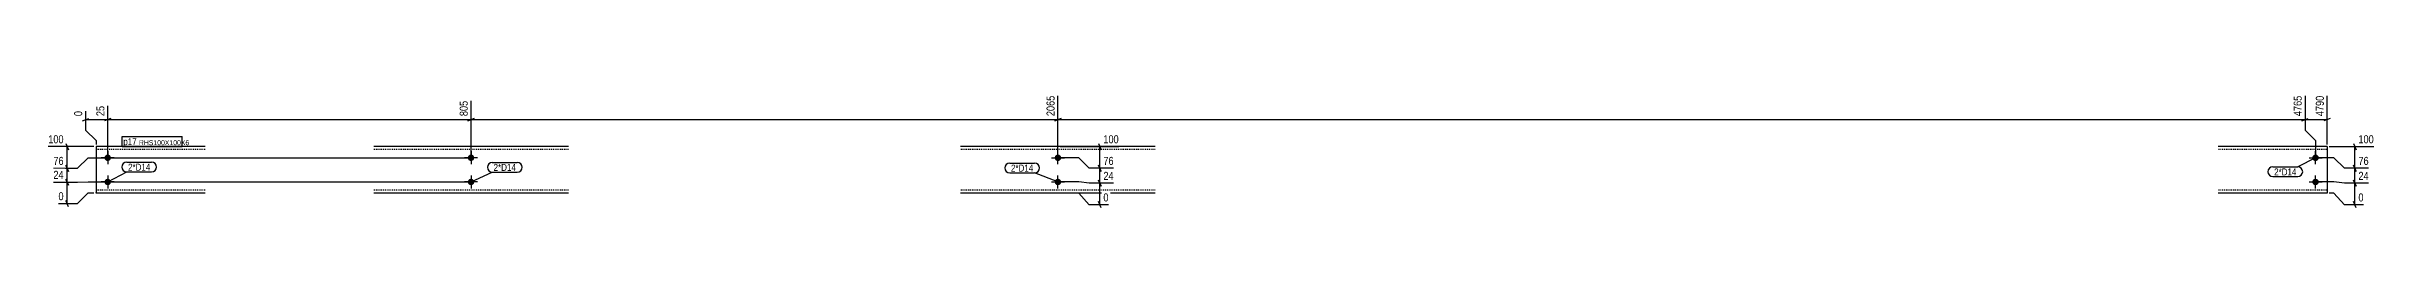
# Model space of a CAD drawing. Header units: millimetres. Extents: x 10 to 16181, y 14 to 259.
# Drawn here: x 10 to 5010, y 14 to 259 of the extents above; entities that cross this region are included whole.
import ezdxf

# ---------------------------------------------------------------- set-up
doc = ezdxf.new("R2010")
doc.units = ezdxf.units.MM
doc.linetypes.add('DXK_LINE_DOT2', pattern=[3.9198, 1.9599, -1.9599])
for name, color, linetype in [('MÅLSÆTNING', 7, 'Continuous'), ('STÅL', 7, 'Continuous'), ('TEKST', 7, 'Continuous')]:
    doc.layers.add(name, color=color, linetype=linetype)
doc.styles.add('Arial Narrow', font='ARIALN.TTF', dxfattribs={"height": 0.2})

msp = doc.modelspace()

# ---------------------------------------------------------------- hatches: boundary and pattern name
at = {"layer": 'STÅL', "linetype": 'Continuous'}
for points in [[(141.2, 114.4, -1), (141.2, 128.4, -1)], [(921.2, 114.4, -1), (921.2, 128.4, -1)], [(2181.2, 128.4, -1), (2181.2, 114.4, -1)], [(4881.2, 128.4, -1), (4881.2, 114.4, -1)], [(141.2, 62.4, -1), (141.2, 76.4, -1)], [(921.2, 62.4, -1), (921.2, 76.4, -1)], [(2181.2, 76.4, -1), (2181.2, 62.4, -1)], [(4881.2, 76.4, -1), (4881.2, 62.4, -1)]]:
    msp.add_hatch(color=3, dxfattribs=at).paths.add_polyline_path(points)

# ---------------------------------------------------------------- linework, layer by layer
at = {"layer": 'MÅLSÆTNING', "color": 7, "linetype": 'Continuous'}
for p, q in [((2181.2, 125.9), (2181.2, 255)), ((2181.2, 125.9), (2181.2, 255)), ((4858.7, 255), (4858.7, 181)), ((4906.2, 150), (4906.2, 255)), ((86.9, 200.8), (100.4, 206.2)), ((93.6, 222.1), (93.6, 181)), ((93.6, 203.5), (141.2, 203.5)), ((147.9, 206.2), (134.4, 200.8)), ((147.9, 206.2), (134.4, 200.8)), ((141.2, 125.9), (141.2, 233)), ((141.2, 125.9), (141.2, 233)), ((141.2, 203.5), (921.2, 203.5)), ((927.9, 206.2), (914.4, 200.8)), ((914.4, 200.8), (927.9, 206.2)), ((921.2, 125.9), (921.2, 244)), ((921.2, 125.9), (921.2, 244)), ((921.2, 203.5), (2181.2, 203.5)), ((2187.9, 206.2), (2174.4, 200.8)), ((2174.4, 200.8), (2187.9, 206.2)), ((4851.9, 200.8), (4865.4, 206.2)), ((4858.7, 203.5), (4906.2, 203.5)), ((4912.9, 206.2), (4899.4, 200.8)), ((51.4, 152.2), (56.8, 138.7)), ((93.6, 181), (116.1, 158.5)), ((116.1, 158.5), (116.1, 150)), ((2268.4, 152.2), (2273.8, 138.7)), ((4858.7, 181), (4881.2, 158.5)), ((4858.7, 181), (4881.2, 158.5)), ((4881.2, 158.5), (4881.2, 125.9)), ((4881.2, 158.5), (4881.2, 125.9)), ((4962.9, 152.2), (4968.3, 138.7)), ((111.6, 145.5), (13.5, 145.5)), ((56.8, 92.2), (51.4, 105.7)), ((51.4, 105.7), (56.8, 92.2)), ((54.1, 98.9), (54.1, 145.5)), ((76.6, 98.9), (99.1, 121.4)), ((76.6, 98.9), (99.1, 121.4)), ((99.1, 121.4), (916.7, 121.4)), ((99.1, 121.4), (916.7, 121.4)), ((2185.7, 145.5), (2311.7, 145.5)), ((2226.1, 121.4), (2185.7, 121.4)), ((2226.1, 121.4), (2185.7, 121.4)), ((2248.6, 98.9), (2226.1, 121.4)), ((2248.6, 98.9), (2226.1, 121.4)), ((2273.8, 92.2), (2268.4, 105.7)), ((2268.4, 105.7), (2273.8, 92.2)), ((2271.1, 98.9), (2271.1, 145.5)), ((4920.6, 121.4), (4885.7, 121.4)), ((4920.6, 121.4), (4885.7, 121.4)), ((4910.7, 145.5), (5006.2, 145.5)), ((4943.1, 98.9), (4920.6, 121.4)), ((4943.1, 98.9), (4920.6, 121.4)), ((4968.3, 92.2), (4962.9, 105.7)), ((4962.9, 105.7), (4968.3, 92.2)), ((4965.6, 98.9), (4965.6, 145.5)), ((24.5, 98.9), (76.6, 98.9)), ((24.5, 98.9), (76.6, 98.9)), ((24.5, 68.9), (76.6, 68.9)), ((24.5, 68.9), (76.6, 68.9)), ((56.8, 62.2), (51.4, 75.7)), ((51.4, 75.7), (56.8, 62.2)), ((54.1, 68.9), (54.1, 98.9)), ((54.1, 22.9), (54.1, 68.9)), ((76.6, 68.9), (99.1, 69.4)), ((76.6, 68.9), (99.1, 69.4)), ((99.1, 69.4), (916.7, 69.4)), ((99.1, 69.4), (916.7, 69.4)), ((2226.1, 69.4), (2185.7, 69.4)), ((2226.1, 69.4), (2185.7, 69.4)), ((2248.6, 66.7), (2226.1, 69.4)), ((2248.6, 66.7), (2226.1, 69.4)), ((2300.7, 98.9), (2248.6, 98.9)), ((2300.7, 98.9), (2248.6, 98.9)), ((2300.7, 66.7), (2248.6, 66.7)), ((2300.7, 66.7), (2248.6, 66.7)), ((2273.8, 60), (2268.4, 73.5)), ((2268.4, 73.5), (2273.8, 60)), ((2271.1, 66.7), (2271.1, 98.9)), ((2271.1, 20.3), (2271.1, 66.7)), ((4920.6, 69.4), (4885.7, 69.4)), ((4920.6, 69.4), (4885.7, 69.4)), ((4943.1, 66.7), (4920.6, 69.4)), ((4943.1, 66.7), (4920.6, 69.4)), ((4995.2, 98.9), (4943.1, 98.9)), ((4995.2, 98.9), (4943.1, 98.9)), ((4995.2, 66.7), (4943.1, 66.7)), ((4995.2, 66.7), (4943.1, 66.7)), ((4968.3, 60), (4962.9, 73.5)), ((4962.9, 73.5), (4968.3, 60)), ((4965.6, 66.7), (4965.6, 98.9)), ((4965.6, 20.3), (4965.6, 66.7)), ((35.4, 22.9), (76.6, 22.9)), ((56.8, 16.2), (51.4, 29.7)), ((76.6, 22.9), (99.1, 45.9)), ((99.1, 45.9), (111.7, 45.9)), ((2226.1, 45.5), (2185.7, 45.5)), ((2248.6, 20.3), (2226.1, 45.5)), ((2289.8, 20.3), (2248.6, 20.3)), ((2273.8, 13.5), (2268.4, 27)), ((4920.6, 45.5), (4910.7, 45.5)), ((4943.1, 20.3), (4920.6, 45.5)), ((4984.3, 20.3), (4943.1, 20.3)), ((4968.3, 13.5), (4962.9, 27))]:
    msp.add_line(p, q, dxfattribs=at)
at = {"layer": 'STÅL', "color": 2, "linetype": 'Continuous'}
for p, q in [((350.2, 145.5), (116.1, 145.5)), ((116.1, 145.5), (116.2, 46.4)), ((1130.2, 145.5), (712.2, 145.5)), ((2390.2, 145.5), (1972.2, 145.5)), ((4906.2, 145.5), (4672.2, 145.5)), ((4906.2, 145.5), (4906.2, 144.5)), ((4906.2, 144.5), (4906.2, 141.9)), ((4906.2, 141.9), (4906.2, 45.5)), ((116.2, 45.5), (116.2, 46.4)), ((350.2, 45.5), (116.2, 45.5)), ((1130.2, 45.5), (712.2, 45.5)), ((2390.2, 45.5), (1972.2, 45.5)), ((4906.2, 45.5), (4672.2, 45.5))]:
    msp.add_line(p, q, dxfattribs=at)
at = {"layer": 'STÅL', "color": 7, "linetype": 'DXK_LINE_DOT2'}
for p, q in [((350.2, 139.5), (116.1, 139.5)), ((1130.2, 139.5), (712.2, 139.5)), ((2390.2, 139.5), (1972.2, 139.5)), ((4906.2, 139.5), (4672.2, 139.5)), ((116.2, 51.5), (116.2, 51.9)), ((350.2, 51.5), (116.2, 51.5)), ((1130.2, 51.5), (712.2, 51.5)), ((2390.2, 51.5), (1972.2, 51.5)), ((4906.2, 51.5), (4672.2, 51.5)), ((4906.2, 51.5), (4906.2, 51.9))]:
    msp.add_line(p, q, dxfattribs=at)
at = {"layer": 'STÅL', "color": 3, "linetype": 'Continuous'}
for p, q in [((155.2, 121.4), (127.2, 121.4)), ((141.2, 135.4), (141.2, 107.4)), ((935.2, 121.4), (907.2, 121.4)), ((921.2, 135.4), (921.2, 107.4)), ((2167.2, 121.4), (2195.2, 121.4)), ((2181.2, 107.4), (2181.2, 135.4)), ((4867.2, 121.4), (4895.2, 121.4)), ((4881.2, 107.4), (4881.2, 135.4)), ((155.2, 69.4), (127.2, 69.4)), ((141.2, 83.4), (141.2, 55.4)), ((935.2, 69.4), (907.2, 69.4)), ((921.2, 83.4), (921.2, 55.4)), ((2167.2, 69.4), (2195.2, 69.4)), ((2181.2, 55.4), (2181.2, 83.4)), ((4867.2, 69.4), (4895.2, 69.4)), ((4881.2, 55.4), (4881.2, 83.4))]:
    msp.add_line(p, q, dxfattribs=at)

# ---------------------------------------------------------------- wipeouts: each hides what was drawn before it
at = {"color": 0}
for points in [[(1017.6, 93.2), (1017.6, 108.9), (969.6, 108.9), (969.6, 93.2)], [(2128.3, 91.7), (2128.3, 107.5), (2080.4, 107.5), (2080.4, 91.7)], [(4840.3, 83.5), (4840.3, 99.2), (4792.3, 99.2), (4792.3, 83.5)]]:
    msp.add_wipeout(points, dxfattribs=at).dxf.layer = 'TEKST'

# ---------------------------------------------------------------- next in the draw order: wipeouts: each hides what was drawn before it
at = {"color": 0, "linetype": 'Continuous'}
for points in [[(4902.6, 258.6), (4877.4, 258.6), (4877.4, 207.5), (4902.6, 207.5)], [(137.6, 236.6), (112.4, 236.6), (112.4, 207.5), (137.6, 207.5)], [(917.6, 247.6), (892.4, 247.6), (892.4, 207.5), (917.6, 207.5)], [(50, 149.1), (50, 174.3), (9.9, 174.3), (9.9, 149.1)], [(2315.3, 149.1), (2315.3, 174.3), (2275.2, 174.3), (2275.2, 149.1)], [(5009.8, 149.1), (5009.8, 174.3), (4969.7, 174.3), (4969.7, 149.1)]]:
    msp.add_wipeout(points, dxfattribs=at).dxf.layer = 'MÅLSÆTNING'
at = {"color": 0}
for points in [[(203.4, 148.6), (203.4, 164.4), (174.6, 164.4), (174.6, 148.6)], [(232.8, 93.6), (232.8, 109.4), (184.8, 109.4), (184.8, 93.6)], [(1017.6, 93.2), (1017.6, 108.9), (969.6, 108.9), (969.6, 93.2)], [(2128.3, 91.7), (2128.3, 107.5), (2080.4, 107.5), (2080.4, 91.7)], [(4840.3, 83.5), (4840.3, 99.2), (4792.3, 99.2), (4792.3, 83.5)]]:
    msp.add_wipeout(points, dxfattribs=at).dxf.layer = 'TEKST'

# ---------------------------------------------------------------- next in the draw order: linework, layer by layer
at = {"layer": 'MÅLSÆTNING', "color": 7, "linetype": 'Continuous'}
for p, q in [((4858.7, 255), (4858.7, 181)), ((2181.2, 203.5), (4858.7, 203.5)), ((4851.9, 200.8), (4865.4, 206.2))]:
    msp.add_line(p, q, dxfattribs=at)
at = {"layer": 'TEKST', "color": 7, "linetype": 'Continuous'}
for p, q in [((966.9, 111.6), (1020.3, 111.6)), ((2077.7, 110.2), (2131, 110.2)), ((4789.6, 101.9), (4843, 101.9)), ((4881.2, 121.4), (4843, 101.9)), ((921.2, 69.4), (966.9, 90.5)), ((966.9, 90.5), (1020.3, 90.5)), ((2077.7, 89), (2131, 89)), ((2181.2, 69.4), (2131, 89)), ((4789.6, 80.8), (4843, 80.8))]:
    msp.add_line(p, q, dxfattribs=at)
for centre, start, end in [((966.9, 101), 90, 270), ((1020.3, 101), 270, 90), ((2077.7, 99.6), 90, 270), ((2131, 99.6), 270, 90), ((4789.6, 91.4), 90, 270), ((4843, 91.4), 270, 90)]:
    msp.add_arc(centre, 10.6, start, end, dxfattribs=at)

# ---------------------------------------------------------------- next in the draw order: texts
at = {"layer": 'MÅLSÆTNING', "color": 3, "linetype": 'Continuous', "style": 'Arial Narrow'}
for s, p in [('4790', (4899, 211.1)), ('25', (134, 211.1)), ('805', (914, 211.1))]:
    msp.add_text(s, height=17.18, rotation=90.0002, dxfattribs=at).set_placement(p)
for p in [(13.5, 152.7), (2278.8, 152.7), (4973.3, 152.7)]:
    msp.add_text('100', height=17.18, dxfattribs=at).set_placement(p)
at = {"layer": 'TEKST', "color": 3, "style": 'Arial Narrow'}
for p in [(969.6, 93.2), (2080.4, 91.7), (4792.3, 83.5)]:
    msp.add_text('2*D14', height=15.03, dxfattribs=at).set_placement(p)

# ---------------------------------------------------------------- next in the draw order: wipeouts: each hides what was drawn before it
at = {"color": 0, "linetype": 'Continuous'}
msp.add_wipeout([(90, 225.7), (64.8, 225.7), (64.8, 207.5), (90, 207.5)], dxfattribs=at).dxf.layer = 'MÅLSÆTNING'
at = {"color": 0}
for points in [[(203.4, 148.6), (203.4, 164.4), (174.6, 164.4), (174.6, 148.6)], [(232.8, 93.6), (232.8, 109.4), (184.8, 109.4), (184.8, 93.6)]]:
    msp.add_wipeout(points, dxfattribs=at).dxf.layer = 'TEKST'

# ---------------------------------------------------------------- next in the draw order: linework, layer by layer
at = {"layer": 'TEKST', "color": 7, "linetype": 'Continuous'}
for p, q in [((171.9, 145.9), (171.9, 167.1)), ((182.1, 112.1), (235.5, 112.1)), ((141.2, 69.4), (182.1, 90.9)), ((182.1, 90.9), (235.5, 90.9))]:
    msp.add_line(p, q, dxfattribs=at)
for centre, start, end in [((182.1, 101.5), 90, 270), ((235.5, 101.5), 270, 90)]:
    msp.add_arc(centre, 10.6, start, end, dxfattribs=at)

# ---------------------------------------------------------------- next in the draw order: texts
at = {"layer": 'MÅLSÆTNING', "color": 3, "linetype": 'Continuous', "style": 'Arial Narrow'}
msp.add_text('0', height=17.2, rotation=90.0002, dxfattribs=at).set_placement((86.4, 211.1))
at = {"layer": 'TEKST', "color": 3, "style": 'Arial Narrow'}
msp.add_text('2*D14', height=15.03, dxfattribs=at).set_placement((184.8, 93.6))

# ---------------------------------------------------------------- next in the draw order: wipeouts: each hides what was drawn before it
at = {"color": 0, "linetype": 'Continuous'}
for points in [[(2177.6, 258.6), (2152.4, 258.6), (2152.4, 207.5), (2177.6, 207.5)], [(4855.1, 258.6), (4829.9, 258.6), (4829.9, 207.5), (4855.1, 207.5)], [(50, 102.5), (50, 127.7), (20.9, 127.7), (20.9, 102.5)], [(2304.3, 102.5), (2304.3, 127.7), (2275.2, 127.7), (2275.2, 102.5)], [(4998.8, 102.5), (4998.8, 127.7), (4969.7, 127.7), (4969.7, 102.5)]]:
    msp.add_wipeout(points, dxfattribs=at).dxf.layer = 'MÅLSÆTNING'
at = {"color": 0}
msp.add_wipeout([(298.6, 148.6), (298.6, 159.9), (208.2, 159.9), (208.2, 148.6)], dxfattribs=at).dxf.layer = 'TEKST'

# ---------------------------------------------------------------- next in the draw order: texts
at = {"layer": 'MÅLSÆTNING', "color": 3, "linetype": 'Continuous', "style": 'Arial Narrow'}
for s, p in [('2065', (2174, 211.1)), ('4765', (4851.5, 211.1))]:
    msp.add_text(s, height=17.18, rotation=90.0002, dxfattribs=at).set_placement(p)
for p in [(24.5, 106.1), (2278.8, 106.1), (4973.3, 106.1)]:
    msp.add_text('76', height=17.18, dxfattribs=at).set_placement(p)

# ---------------------------------------------------------------- next in the draw order: wipeouts: each hides what was drawn before it
at = {"color": 0}
msp.add_wipeout([(298.6, 148.6), (298.6, 159.9), (208.2, 159.9), (208.2, 148.6)], dxfattribs=at).dxf.layer = 'TEKST'

# ---------------------------------------------------------------- next in the draw order: linework, layer by layer
at = {"layer": 'TEKST', "color": 7, "linetype": 'Continuous'}
for p, q in [((171.9, 167.1), (301.3, 167.1)), ((301.3, 145.9), (301.3, 167.1)), ((171.9, 145.9), (301.3, 145.9))]:
    msp.add_line(p, q, dxfattribs=at)

# ---------------------------------------------------------------- next in the draw order: texts
at = {"layer": 'TEKST', "color": 3, "style": 'Arial Narrow'}
for s, height, p in [('p17', 15.03, (174.6, 148.6)), ('RHS100X100X6', 10.737, (208.2, 148.6))]:
    msp.add_text(s, height=height, dxfattribs=at).set_placement(p)

# ---------------------------------------------------------------- next in the draw order: wipeouts: each hides what was drawn before it
at = {"color": 0, "linetype": 'Continuous'}
for points in [[(50, 72.5), (50, 97.7), (20.9, 97.7), (20.9, 72.5)], [(2304.3, 70.3), (2304.3, 95.5), (2275.2, 95.5), (2275.2, 70.3)], [(4998.8, 70.3), (4998.8, 95.5), (4969.7, 95.5), (4969.7, 70.3)]]:
    msp.add_wipeout(points, dxfattribs=at).dxf.layer = 'MÅLSÆTNING'

# ---------------------------------------------------------------- next in the draw order: wipeouts: each hides what was drawn before it
for points in [[(50, 26.5), (50, 51.7), (31.8, 51.7), (31.8, 26.5)], [(2293.4, 23.9), (2293.4, 49.1), (2275.2, 49.1), (2275.2, 23.9)], [(4987.9, 23.9), (4987.9, 49.1), (4969.7, 49.1), (4969.7, 23.9)]]:
    msp.add_wipeout(points, dxfattribs=at).dxf.layer = 'MÅLSÆTNING'

# ---------------------------------------------------------------- next in the draw order: texts
at = {"layer": 'MÅLSÆTNING', "color": 3, "linetype": 'Continuous', "style": 'Arial Narrow'}
for s, height, p in [('24', 17.18, (24.5, 76.1)), ('24', 17.18, (2278.8, 73.9)), ('24', 17.18, (4973.3, 73.9)), ('0', 17.2, (35.4, 30.1)), ('0', 17.2, (2278.8, 27.5)), ('0', 17.2, (4973.3, 27.5))]:
    msp.add_text(s, height=height, dxfattribs=at).set_placement(p)

doc.saveas('drawing.dxf')
